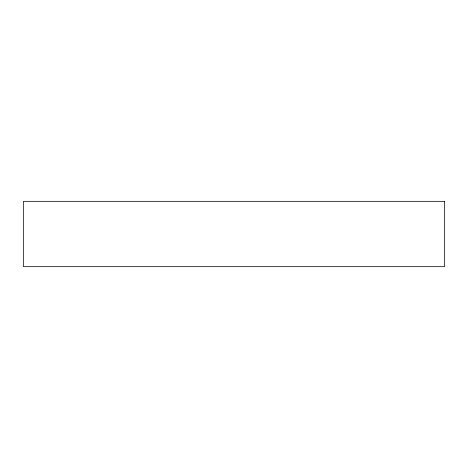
<?xml version="1.0" encoding="UTF-8"?>
<svg xmlns="http://www.w3.org/2000/svg" width="468" height="468" viewBox="0 0 468 468"><rect width="100%" height="100%" fill="white"/><g stroke="black" fill="none" stroke-linecap="round" stroke-linejoin="round"><path stroke-width="0.7" d="M444.6 201.328L23.4 201.328L23.4 266.672L444.6 266.672L444.6 201.328"/></g></svg>
